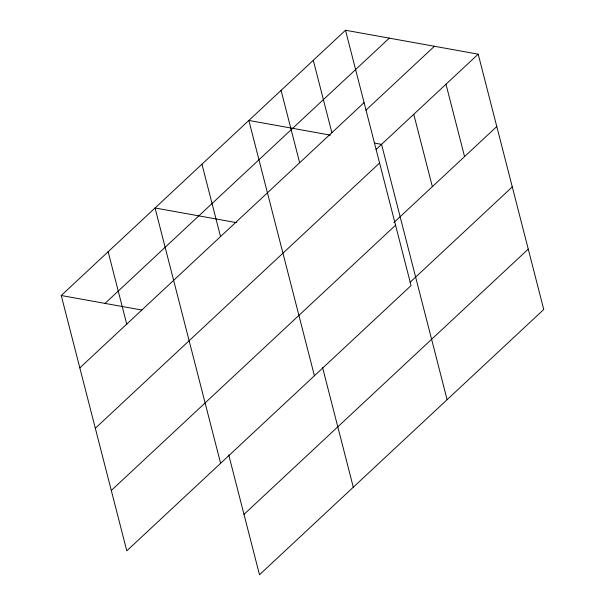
<?xml version="1.0" encoding="UTF-8"?>
<svg xmlns="http://www.w3.org/2000/svg" width="605" height="605" viewBox="0 0 605 605"><rect width="100%" height="100%" fill="white"/><g stroke="black" fill="none" stroke-linecap="round" stroke-linejoin="round"><path stroke-width="0.91" d="M345.508 30.25L411.067 285.575L126.8 550.837L61.241 295.512L345.508 30.25L478.2 54.163L543.759 309.488L259.492 574.75L228.728 454.915M105.028 303.4L389.295 38.138M79.822 367.885L364.089 102.623M365.866 110.239L434.413 46.275M376.03 149.503L478.2 54.163M95.325 428.257L379.592 162.995M393.923 222.519L496.781 126.536M111.297 490.466L395.564 225.204M410.114 282.248L512.284 186.907M243.989 514.379L528.256 249.116M330.398 135.134L248.859 120.44L314.411 375.765M374.253 143.037L381.551 144.353L447.11 399.678M236.585 222.67L155.046 207.976L220.606 463.301M61.241 295.512L141.857 310.04M445.983 84.224L464.564 156.597M413.767 114.292L432.348 186.658M313.292 60.311L331.873 132.684M281.075 90.379L299.656 162.745M322.533 367.379L353.297 487.214M201.957 164.205L220.538 236.578M108.144 251.74L126.725 324.114"/></g></svg>
